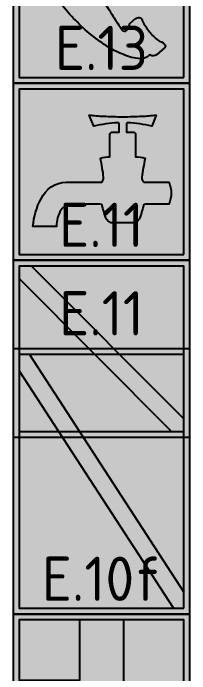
# Model space of a CAD drawing. Header units: metres. Extents: x -13 to 18, y 0 to 1289.
# Drawn here: x -5 to 5, y 646.63 to 683.96 of the extents above; entities that cross this region are included whole.
import ezdxf
from ezdxf.enums import TextEntityAlignment as Align

# ---------------------------------------------------------------- set-up
doc = ezdxf.new("R2010")
doc.units = ezdxf.units.M
doc.styles.add('NLCS-ISO', font='NLCS-ISO.ttf')

# ---------------------------------------------------------------- blocks, each defined once
blk = doc.blocks.new('SVV-VERKEERSTEKEN_E10F-SO')
h = blk.add_hatch(color=7)
h.dxf.hatch_style = 1
h.paths.add_polyline_path([(4.670000000000016, 0.3300000000000409), (4.670000000000016, 9.669999999999959), (-4.670000000000016, 9.669999999999959), (-4.670000000000016, 0.3300000000000409)], flags=16)
h.paths.add_polyline_path([(5, 0), (5, 10), (-5, 10), (-5, 0)])
h = blk.add_hatch(color=146)
h.dxf.hatch_style = 1
h.paths.add_polyline_path([(-1.25, 9.669999999999959), (-4.670000000000016, 9.669999999999959), (-4.670000000000015, 6.25), (-1.25, 6.250000000000057)], flags=17)
h = blk.add_hatch(color=7)
h.dxf.hatch_style = 1
h.paths.add_polyline_path([(1.25, 9.669999999999959), (-1.25, 9.669999999999959), (-1.25, 6.250000000000057), (-4.670000000000016, 6.25), (-4.670000000000016, 3.75), (-0.75, 3.750000000000057), (-0.75, 0.3300000000000409), (0.75, 0.3300000000000418), (0.75, 4.25), (4.670000000000016, 4.25), (4.670000000000016, 5.75), (1.249999999999972, 5.75)])
h = blk.add_hatch(color=146)
h.dxf.hatch_style = 1
h.paths.add_polyline_path([(1.249999999999972, 5.75), (4.670000000000016, 5.75), (4.670000000000016, 9.669999999999959), (1.25, 9.669999999999959)])
h = blk.add_hatch(color=146)
h.dxf.hatch_style = 1
h.paths.add_polyline_path([(0.7500000000000001, 0.3300000000000409), (4.670000000000016, 0.3300000000000409), (4.670000000000015, 4.25), (0.7500000000000001, 4.25)])
h = blk.add_hatch(color=146)
h.dxf.hatch_style = 1
h.paths.add_polyline_path([(-4.670000000000016, 3.75), (-4.670000000000016, 0.3300000000000414), (-0.7500000000000002, 0.3300000000000418), (-0.75, 3.750000000000057)], flags=17)
at = {"color": 146}
for p, q in [((-1.25, 9.669999999999959), (-1.25, 6.250000000000057)), ((1.25, 9.669999999999959), (1.249999999999972, 5.75)), ((-1.25, 6.250000000000057), (-4.670000000000016, 6.25)), ((4.670000000000016, 5.75), (1.25, 5.75)), ((0.75, 4.25), (0.75, 0.3300000000000409)), ((4.670000000000016, 4.25), (0.75, 4.25)), ((-0.7500000000000284, 3.750000000000057), (-4.670000000000016, 3.75)), ((-0.75, 3.75), (-0.75, 0.3300000000000409))]:
    blk.add_line(p, q, dxfattribs=at)
blk.add_lwpolyline([(5, 0), (5, 10), (-5, 10), (-5, 0)], close=True, dxfattribs=at)
at = {"color": 7}
blk.add_lwpolyline([(4.670000000000016, 0.3300000000000409), (4.670000000000016, 9.669999999999959), (-4.670000000000016, 9.669999999999959), (-4.670000000000016, 0.3300000000000409)], close=True, dxfattribs=at)
at = {"style": 'NLCS-ISO'}
blk.add_attdef('NR-RST', text='', height=2.5, dxfattribs=at).set_placement((0, 10), align=Align.BOTTOM_CENTER)
blk = doc.blocks.new('SVV-VERKEERSTEKEN_E11_RH-SO')
h = blk.add_hatch(color=7)
h.dxf.hatch_style = 1
h.paths.add_polyline_path([(4.670000000000016, 0.3300000000000409), (4.670000000000016, 14.66999999999996), (-4.670000000000016, 14.66999999999996), (-4.670000000000016, 0.3300000000000409)], flags=16)
h.paths.add_polyline_path([(5, 0), (5, 15), (-5, 15), (-5, 0)])
h = blk.add_hatch(color=7)
h.dxf.hatch_style = 1
h.paths.add_polyline_path([(4.073295674097153, 0.3300000000000409), (4.670000000000015, 0.3300000000000427), (4.670000000000015, 1.24613918987666), (-4.073295674097097, 14.66999999999996), (-4.670000000000016, 14.66999999999996), (-4.670000000000016, 13.75386081012334)])
h = blk.add_hatch(color=146)
h.dxf.hatch_style = 1
h.paths.add_polyline_path([(-4.073295674097096, 14.66999999999996), (4.670000000000016, 1.246139189876658), (4.670000000000016, 14.66999999999996)], flags=17)
h = blk.add_hatch(color=146)
h.dxf.hatch_style = 1
h.paths.add_polyline_path([(-4.670000000000016, 13.75386081012334), (-4.670000000000016, 0.3300000000000392), (4.073295674097153, 0.3300000000000409)])
at = {"color": 146}
for p, q in [((-4.073295674097096, 14.66999999999996), (4.670000000000016, 1.246139189876658)), ((-4.670000000000016, 13.75386081012334), (4.073295674097153, 0.3300000000000409))]:
    blk.add_line(p, q, dxfattribs=at)
blk.add_lwpolyline([(5, 0), (5, 15), (-5, 15), (-5, 0)], close=True, dxfattribs=at)
at = {"color": 7}
blk.add_lwpolyline([(4.670000000000016, 0.3300000000000409), (4.670000000000016, 14.66999999999996), (-4.670000000000016, 14.66999999999996), (-4.670000000000016, 0.3300000000000409)], close=True, dxfattribs=at)
at = {"style": 'NLCS-ISO'}
blk.add_attdef('NR-RST', text='', height=2.5, dxfattribs=at).set_placement((0, 15), align=Align.BOTTOM_CENTER)
blk = doc.blocks.new('SVV-VERKEERSTEKEN_E11_VK-SO')
h = blk.add_hatch(color=7)
h.dxf.hatch_style = 1
h.paths.add_polyline_path([(4.670000000000016, 0.3300000000000409), (4.670000000000016, 9.669999999999959), (-4.670000000000016, 9.669999999999959), (-4.670000000000016, 0.3300000000000409)], flags=16)
h.paths.add_polyline_path([(5, 0), (5, 10), (-5, 10), (-5, 0)])
h = blk.add_hatch(color=7)
h.dxf.hatch_style = 1
h.paths.add_polyline_path([(3.962893218813405, 0.3300000000000418), (4.670000000000017, 0.3300000000000392), (4.670000000000018, 1.037106781186536), (-3.962893218813462, 9.669999999999959), (-4.670000000000016, 9.669999999999959), (-4.670000000000016, 8.962893218813406)])
h = blk.add_hatch(color=146)
h.dxf.hatch_style = 1
h.paths.add_polyline_path([(-3.962893218813462, 9.669999999999959), (4.670000000000016, 1.037106781186539), (4.670000000000016, 9.669999999999959)], flags=17)
h = blk.add_hatch(color=146)
h.dxf.hatch_style = 1
h.paths.add_polyline_path([(-4.670000000000016, 8.962893218813406), (-4.670000000000016, 0.33000000000004), (3.962893218813406, 0.3300000000000409)], flags=17)
at = {"color": 146}
for p, q in [((-3.962893218813463, 9.669999999999959), (4.670000000000016, 1.037106781186537)), ((-4.670000000000016, 8.962893218813406), (3.962893218813406, 0.3300000000000409))]:
    blk.add_line(p, q, dxfattribs=at)
blk.add_lwpolyline([(5, 0), (5, 10), (-5, 10), (-5, 0)], close=True, dxfattribs=at)
at = {"color": 7}
blk.add_lwpolyline([(4.670000000000016, 0.3300000000000409), (4.670000000000016, 9.669999999999959), (-4.670000000000016, 9.669999999999959), (-4.670000000000016, 0.3300000000000409)], close=True, dxfattribs=at)
at = {"style": 'NLCS-ISO'}
blk.add_attdef('NR-RST', text='', height=2.5, dxfattribs=at).set_placement((0, 10), align=Align.BOTTOM_CENTER)
blk = doc.blocks.new('SVV-VERKEERSTEKEN_E13-SO')
h = blk.add_hatch(color=7)
h.dxf.hatch_style = 1
h.paths.add_polyline_path([(4.670000000000016, 0.3300000000000409), (4.670000000000016, 9.669999999999959), (-4.670000000000016, 9.669999999999959), (-4.670000000000016, 0.3300000000000409)], flags=16)
h.paths.add_polyline_path([(5, 0), (5, 10), (-5, 10), (-5, 0)])
h = blk.add_hatch(color=146)
h.dxf.hatch_style = 1
h.paths.add_polyline_path([(4.670000000000016, 0.3300000000000409), (4.670000000000016, 9.669999999999959), (-4.670000000000016, 9.669999999999959), (-4.670000000000016, 0.3300000000000409)])
edge = h.paths.add_edge_path(flags=16)
edge.add_arc((-2.207097621455274, 121.4115168619273), 113.3609564558196, 271.7250449669995, 272.2797843060496)
edge.add_arc((1.905779099906474, 18.10082138417316), 9.96842502814647, 272.2797843060136, 276.8843890532809)
edge.add_line((3.100657776540174, 8.204268323137057), (2.852116604548428, 7.575745048182853))
edge.add_arc((1.093629234305413, 0.00822046472458915), 7.769150928676142, 76.91817812169202, 87.1392402194787)
edge.add_arc((1.471456773971636, 7.710851504956969), 0.05769737430780478, 80.09733265624536, 179.9999999997804)
edge.add_line((1.413759399663832, 7.710851504957191), (1.413759399663832, 7.244531010742776))
edge.add_line((1.413759399663832, 7.244531010742776), (1.788759399663832, 7.244531010742776))
edge.add_arc((1.788759399664287, 7.103109654504806), 0.14142135623797, 1.8417267710901797e-10, 90.00000000018429, ccw=False)
edge.add_line((1.930180755902256, 7.103109654505261), (1.930180755902256, 5.853109654505261))
edge.add_arc((1.862533683398702, 3.804413010446141), 2.049813178267083, 72.84733034361608, 88.10880538836778, ccw=False)
edge.add_arc((14.34076716131075, 3.269495103944918), 12.13271248829061, 168.139841511511, 173.312490098083)
edge.add_arc((2.58244287095374, 4.648182207466395), 0.293837193457237, 173.3124900978514, 231.7755029751175)
edge.add_line((2.400632772125391, 4.417345936003585), (3.817299438791451, 4.417345936003585))
edge.add_arc((2.392930965305731, 3.792345936003585), 1.555458308107305, -23.691431363496008, 23.691431363495894, ccw=False)
edge.add_line((3.817299438791451, 3.167345936003585), (2.483966105459331, 3.167345936003585))
edge.add_arc((2.483966105459601, 3.057213076812593), 0.1101328591909922, 90.0000000001407, 165.0721221939707)
edge.add_arc((-7.584746402103196, 5.741536878434292), 10.31025896798635, 341.38464620963595, 345.0721221938274, ccw=False)
edge.add_arc((1.587409327727769, 2.652028918943149), 0.6317518432263441, 317.3474854810438, 341.38464620944137, ccw=False)
edge.add_arc((1.789209732772144, 2.466122289187359), 0.357371307358309, 276.4002236658675, 317.34748548133507, ccw=False)
edge.add_line((1.829046917182495, 2.110978304216133), (1.205426066331711, 2.110978304216133))
edge.add_line((1.205426066331711, 2.110978304216133), (0.5818052154809266, 2.110978304216133))
edge.add_arc((0.6216423998903682, 2.466122289189795), 0.3573713073606283, 222.6525145188534, 263.59977633432095, ccw=False)
edge.add_arc((0.8234428049347433, 2.652028918938877), 0.6317518432241186, 198.6153537902178, 222.6525145186153, ccw=False)
edge.add_arc((9.995598534766618, 5.741536878434292), 10.31025896798635, 194.9278778061726, 198.615353790364, ccw=False)
edge.add_arc((-0.07311397279617929, 3.057213076812593), 0.1101328591909923, 14.92787780602928, 89.99999999985934)
edge.add_line((-0.07311397279590892, 3.167345936003585), (-1.656447306129849, 3.167345936003585))
edge.add_arc((-1.662041325966124, 2.395414829238438), 0.7719513758324379, 89.58479699314017, 144.5662871274979)
edge.add_arc((-0.8403697990148544, 1.945333684356066), 1.705905641326739, 148.251701961247, 181.1138637274278)
edge.add_line((-2.545953088474562, 1.912171962051616), (-3.879286421808501, 1.912171962051616))
edge.add_arc((0.1449579330225448, 1.584329623461392), 4.037576405018467, 152.0601515979588, 175.3425811259559, ccw=False)
edge.add_arc((-1.937636623208407, 2.778230306980089), 1.64023494666747, 92.11682996783901, 154.8191142833471, ccw=False)
edge.add_line((-1.998222388534487, 4.417345936003585), (0.01021936053621175, 4.417345936003585))
edge.add_arc((-0.1715907382912273, 4.64818220746802), 0.2938371934579512, 308.2244970245471, 366.6875099018131)
edge.add_arc((-11.92991502864824, 3.269495103924783), 12.13271248829386, 6.68750990201095, 11.86015848858291)
edge.add_arc((0.5483184492638107, 3.804413010439353), 2.049813178273837, 91.8911946116005, 107.1526696563522, ccw=False)
edge.add_line((0.4806713767611654, 5.853109654505261), (0.4806713767611654, 7.103109654505261))
edge.add_arc((0.6220927329982258, 7.103109654505715), 0.1414213562370603, 90.00000000018417, 180.0000000001842, ccw=False)
edge.add_line((0.6220927329977712, 7.244531010742776), (0.9970927329977712, 7.244531010742776))
edge.add_line((0.9970927329977712, 7.244531010742776), (0.9970927329977712, 7.710851504957191))
edge.add_arc((0.9393953586899668, 7.710851504956969), 0.05769737430780442, 2.196170970164351e-10, 99.90266734375467)
edge.add_arc((1.31722289835619, 0.00822046472458915), 7.769150928676142, 92.8607597805213, 103.081821878308)
edge.add_line((-0.441264471886825, 7.575745048182853), (-0.6898056438767526, 8.204268323137057))
edge.add_arc((0.5050730327560382, 18.10082138415054), 9.9684250281239, 263.1156109467087, 267.7202156939759)
edge.add_arc((4.617949754117786, 121.4115168621152), 113.3609564560073, 267.7202156939537, 268.2749550330038)
h = blk.add_hatch(color=7)
h.dxf.hatch_style = 1
h.paths.add_polyline_path([(2.290604928311808, 4.682400791501251, -0.02257377039303971), (2.467062171510406, 5.763055237311164, 0.06668935035561896), (1.930180755902256, 5.853109654505261), (1.930180755902256, 7.103109654504806, 0.4142135623730954), (1.788759399664287, 7.244531010742776), (1.413759399663832, 7.244531010742776), (1.413759399663832, 7.71085150495697, -0.465790720043167), (1.481379277657638, 7.767689264612227, -0.0446273880030208), (2.852116604548429, 7.575745048182855), (3.100657776540175, 8.204268323137057, -0.02009408221987663), (2.302315510039576, 8.140286437835428, -0.002420511716348271), (1.205426066332026, 8.101935931370036, -0.002420511716343056), (0.1085366226250175, 8.140286437835284, -0.02009408221995175), (-0.6898056438767526, 8.204268323137056), (-0.4412644718868253, 7.575745048182854, -0.04462738800304972), (0.9294728550048609, 7.767689264612272, -0.4657907200377853), (0.9970927329977712, 7.71085150495697), (0.9970927329977712, 7.244531010742776), (0.6220927329982258, 7.244531010742776, 0.4142135623730954), (0.4806713767611654, 7.103109654505715), (0.4806713767611654, 5.853109654505261, 0.06668935035561896), (-0.05621003884880338, 5.763055237311163, -0.02257377039299319), (0.1202472043513507, 4.682400791503492, -0.2607741109768648), (0.01021936053621175, 4.417345936003585), (-1.998222388534486, 4.417345936003585, 0.2806273259545146), (-3.421998476700562, 3.476113225646665, 0.1019396867236188), (-3.8792864218085, 1.912171962051616), (-2.545953088474561, 1.912171962051616, -0.1443790762886924), (-2.291017121280673, 2.842961894426028, -0.2407760948913088), (-1.667635345802409, 3.167345936003585), (-0.07311397279617937, 3.167345936003585, -0.3398052505614872), (0.03330199650911325, 3.085583627572115, 0.01609103780929814), (0.2247423840986829, 2.450365343874377, 0.1052681735161803), (0.3588042421119582, 2.223985232669533, 0.1805918290492616), (0.581805215480926, 2.110978304216133), (1.205426066331711, 2.110978304216133), (1.829046917182495, 2.110978304216133, 0.1805918290437709), (2.052047890544494, 2.223985232663943, 0.1052681735208223), (2.186109748566015, 2.450365343878168, 0.01609103780920111), (2.377550136154311, 3.085583627572114, -0.3398052505614822), (2.483966105459601, 3.167345936003585), (3.817299438791451, 3.167345936003585, 0.2097437353945363), (3.817299438791451, 4.417345936003585), (2.400632772125391, 4.417345936003585, -0.2607741109748145)])
at = {"color": 146}
blk.add_lwpolyline([(5, 0), (5, 10), (-5, 10), (-5, 0)], close=True, dxfattribs=at)
at = {"color": 7}
blk.add_lwpolyline([(4.670000000000016, 0.3300000000000409), (4.670000000000016, 9.669999999999959), (-4.670000000000016, 9.669999999999959), (-4.670000000000016, 0.3300000000000409)], close=True, dxfattribs=at)
at = {"color": 146, "linetype": 'Continuous'}
blk.add_lwpolyline([(1.205426066331711, 8.101935931370008, 0.002420511716333818), (2.302315510032713, 8.14028643783513, 0.02009408222004899), (3.100657776540174, 8.204268323137057), (2.852116604548428, 7.575745048182853, 0.0446273880030497), (1.481379277656742, 7.767689264612272, 0.4657907200366249), (1.413759399663832, 7.710851504957191), (1.413759399663832, 7.244531010742776), (1.788759399663832, 7.244531010742776, -0.4142135623730958), (1.930180755902256, 7.103109654505261), (1.930180755902256, 5.853109654505261, -0.06668935035561895), (2.467062171510406, 5.763055237311164, 0.02257377039301463), (2.29060492831195, 4.682400791502459, 0.2607741109759203), (2.400632772125391, 4.417345936003585), (3.817299438791451, 4.417345936003585, -0.2097437353945363), (3.817299438791451, 3.167345936003585), (2.483966105459331, 3.167345936003585, 0.3398052505614883), (2.377550136154241, 3.08558362757185, -0.01609103780924994), (2.186109748565286, 2.450365343876001, -0.1052681735182341), (2.052047890547328, 2.223985232667019, -0.1805918290467924), (1.829046917182495, 2.110978304216133), (1.205426066331711, 2.110978304216133), (0.5818052154809266, 2.110978304216133, -0.1805918290467924), (0.3588042421142745, 2.223985232667019, -0.1052681735182341), (0.2247423840981355, 2.450365343876001, -0.01609103780924994), (0.03330199650918075, 3.08558362757185, 0.3398052505614883), (-0.07311397279590892, 3.167345936003585), (-1.656447306129849, 3.167345936003585, 0.2446128444316861), (-2.291017121280674, 2.842961894426026, 0.144379076288692), (-2.545953088474562, 1.912171962051616), (-3.879286421808501, 1.912171962051616), (-3.879286421808501, 1.912171962051616, -0.1019396867236223), (-3.421998476700537, 3.476113225646714, -0.2806273259545052), (-1.998222388534487, 4.417345936003585), (0.01021936053621175, 4.417345936003585, 0.2607741109759203), (0.1202472043514717, 4.682400791502459, 0.02257377039301463), (-0.05621003884880338, 5.763055237311164, -0.06668935035561895), (0.4806713767611654, 5.853109654505261), (0.4806713767611654, 7.103109654505261, -0.4142135623730958), (0.6220927329977712, 7.244531010742776), (0.9970927329977712, 7.244531010742776), (0.9970927329977712, 7.710851504957191, 0.4657907200366249), (0.9294728550048603, 7.767689264612272, 0.0446273880030497), (-0.441264471886825, 7.575745048182853), (-0.6898056438767526, 8.204268323137057, 0.02009408222004899), (0.1085366226288897, 8.14028643783513, 0.002420511716333818)], format="xyb", close=True, dxfattribs=at)
at = {"style": 'NLCS-ISO'}
blk.add_attdef('NR-RST', text='', height=2.5, dxfattribs=at).set_placement((0, 10), align=Align.BOTTOM_CENTER)
blk = doc.blocks.new('SVV-VERKEERSTEKEN_E14-SO')
h = blk.add_hatch(color=7)
h.dxf.hatch_style = 1
h.paths.add_polyline_path([(4.670000000000016, 0.3300000000000409), (4.670000000000016, 9.669999999999959), (-4.670000000000016, 9.669999999999959), (-4.670000000000016, 0.3300000000000409)], flags=16)
h.paths.add_polyline_path([(5, 0), (5, 10), (-5, 10), (-5, 0)])
h = blk.add_hatch(color=146)
h.dxf.hatch_style = 1
h.paths.add_polyline_path([(4.670000000000016, 0.3300000000000409), (4.670000000000016, 9.669999999999959), (-4.670000000000016, 9.669999999999959), (-4.670000000000016, 0.3300000000000409)])
edge = h.paths.add_edge_path(flags=16)
edge.add_arc((5.530657049935739, 10.4749580115263), 9.84352022295202, 210.4357743423653, 224.633286919265, ccw=False)
edge.add_arc((2.369224123767627, 8.416689226073625), 6.077545523931341, 195.591183596211, 208.8032817395133, ccw=False)
edge.add_arc((-1.285289224449825, 7.311835800501027), 2.262036312188956, 180.304103476097, 193.5144936772664, ccw=False)
edge.add_arc((-2.813463997911919, 7.277584575218597), 0.7341667710878665, 154.8591641133509, 178.2636698714566, ccw=False)
edge.add_arc((-2.934186069663256, 7.334239882132627), 0.6008114471991746, 131.1413135052801, 154.8591641135217, ccw=False)
edge.add_arc((-3.379524047107575, 7.820106781628395), 0.06017491904770264, 326.2833188613317, 392.2566284446569)
edge.add_arc((-3.086305121399668, 8.00516157562323), 0.2865564109093259, 137.9384665713882, 212.2566284455679, ccw=False)
edge.add_line((-3.299051987400162, 8.197133833098633), (-2.905583526624469, 8.63318216112566))
edge.add_arc((-2.798541509149295, 8.543089245211279), 0.1399097101816422, 69.92524618246051, 139.9140438136932, ccw=False)
edge.add_arc((-2.906536293673208, 8.362177266888214), 0.3491223822308181, 2.0357287805745727, 63.45587540944649, ccw=False)
edge.add_arc((-0.28306740012138, 9.848644331493224), 2.710446986692896, 212.9458270726794, 228.4248465827743)
edge.add_arc((1.806815284280477, 12.3868579032991), 5.997318677438612, 229.5804422572424, 236.4541784186926)
edge.add_arc((-1.686420720947384, 6.664655208144077), 0.7456016843777773, 64.06005483435268, 76.1014969652096, ccw=False)
edge.add_arc((-1.464359900794302, 7.121161162728089), 0.2379515150507899, -42.154384519385985, 64.06005483462633, ccw=False)
edge.add_line((-1.287957128002745, 6.9614646215432), (-1.57767193833206, 6.641442061997623))
edge.add_arc((-1.632119565293245, 6.697991498021939), 0.07850084583221202, 271.0443012980723, 313.91519293133115, ccw=False)
edge.add_arc((-1.60990437187133, 5.47928586593873), 1.140407244423205, 91.04430129791072, 100.8369060912298)
edge.add_arc((-1.359745852291564, 5.913759747484443), 0.8281713423506609, 124.1222183479308, 138.0812091572685)
edge.add_arc((-1.844020127097733, 6.348560973087268), 0.17734595945233, 138.0812091572067, 236.1152716983458)
edge.add_arc((-16.24087603226601, -15.08856135219797), 25.64550581070314, 55.422193492570216, 56.115271698414006, ccw=False)
edge.add_arc((38.3331806286719, 64.08663310493546), 70.51602016385777, 235.4221934925513, 236.235203437926)
edge.add_arc((-3.024003296534508, 2.225822744341952), 3.896186635112137, 42.4013098591322, 56.23520343797679, ccw=False)
edge.add_arc((-2.846632678781099, 2.043873655889715), 3.896186635108211, 32.30474386964062, 46.13863744848521, ccw=False)
edge.add_arc((60.04787327041166, 41.81141874113036), 70.51602016390892, 212.3047438696398, 213.1177538150145)
edge.add_arc((-20.49216087012792, -10.72753802806628), 25.64550581064493, 32.42467560918959, 33.11775381503338, ccw=False)
edge.add_arc((1.304832966877966, 3.118426481852575), 0.1773459594521305, 212.4246756090675, 310.4587381502065)
edge.add_arc((0.8825122003802165, 3.613622250424951), 0.8281713423523624, 310.4587381503121, 324.4177289596498)
edge.add_arc((0.4418053469287269, 3.37461533007093), 1.14040724441885, 347.7030412160855, 357.4956460094046)
edge.add_arc((1.659549262934137, 3.321354767615685), 0.07850084583292943, 134.6247543775776, 177.4956460108365, ccw=False)
edge.add_line((1.604405510490324, 3.377225595092114), (1.931706093586399, 3.658692179694299))
edge.add_arc((2.086856049396387, 3.478277616183465), 0.2379515150501172, 24.479892473068617, 130.6943318270809, ccw=False)
edge.add_arc((1.624840204495388, 3.267920649385277), 0.7456016843794668, 12.438450342658882, 24.479892473515804, ccw=False)
edge.add_arc((7.434192633322692, 6.614220969207685), 5.997318677443617, 212.0857688888552, 218.9595050503054)
edge.add_arc((4.843552990230061, 4.589690403785893), 2.710446986693681, 220.1151007247899, 235.5941202348848)
edge.add_arc((3.290722626840411, 2.00494839884079), 0.3491223822303015, 25.084071898058312, 86.50421852693017, ccw=False)
edge.add_arc((3.474327572742427, 2.10829848943209), 0.1399097101814935, -51.37409650585539, 18.61470112537728, ccw=False)
edge.add_line((3.561663811176913, 1.99899566028671), (3.115731489566315, 1.6167654436058))
edge.add_arc((2.929242342692984, 1.834334684840209), 0.2865564109086711, 236.2833188621405, 310.6014807363202, ccw=False)
edge.add_arc((2.736776420803514, 1.545926148065973), 0.06017491904727468, 56.28331886212171, 122.2566284454469)
edge.add_arc((2.262414464114299, 2.0034994123953), 0.6008114472021712, 293.6807831938961, 317.3986338021376, ccw=False)
edge.add_arc((2.208853545948088, 2.125625865112942), 0.7341667710861531, 270.27627743595673, 293.6807831940624, ccw=False)
edge.add_arc((2.282031496637719, 3.652431770329674), 2.262036312185038, 255.02545363048722, 268.23584383165655, ccw=False)
edge.add_arc((3.479643099013023, 7.277606987364102), 6.077545523932984, 239.7366655680621, 252.9487637113644, ccw=False)
edge.add_arc((5.617796844842819, 10.38556887564996), 9.843520222955663, 223.9066603883181, 238.1041729652179, ccw=False)
h = blk.add_hatch(color=7)
h.dxf.hatch_style = 1
edge = h.paths.add_edge_path()
edge.add_arc((5.530657049935739, 10.4749580115263), 9.84352022295202, 210.4357743423653, 224.633286919265, ccw=False)
edge.add_arc((2.369224123767627, 8.416689226073625), 6.077545523931341, 195.591183596211, 208.8032817395133, ccw=False)
edge.add_arc((-1.285289224449825, 7.311835800501027), 2.262036312188956, 180.304103476097, 193.5144936772664, ccw=False)
edge.add_arc((-2.813463997911919, 7.277584575218597), 0.7341667710878665, 154.8591641133509, 178.2636698714566, ccw=False)
edge.add_arc((-2.934186069663256, 7.334239882132627), 0.6008114471991746, 131.1413135052801, 154.8591641135217, ccw=False)
edge.add_arc((-3.379524047107575, 7.820106781628395), 0.06017491904770264, 326.2833188613317, 392.2566284446569)
edge.add_arc((-3.086305121399668, 8.00516157562323), 0.2865564109093259, 137.9384665713882, 212.2566284455679, ccw=False)
edge.add_line((-3.299051987400162, 8.197133833098633), (-2.905583526624469, 8.63318216112566))
edge.add_arc((-2.798541509149295, 8.543089245211279), 0.1399097101816422, 69.92524618246051, 139.9140438136932, ccw=False)
edge.add_arc((-2.906536293673208, 8.362177266888214), 0.3491223822308181, 2.0357287805745727, 63.45587540944649, ccw=False)
edge.add_arc((-0.28306740012138, 9.848644331493224), 2.710446986692896, 212.9458270726794, 228.4248465827743)
edge.add_arc((1.806815284280477, 12.3868579032991), 5.997318677438612, 229.5804422572424, 236.4541784186926)
edge.add_arc((-1.686420720947384, 6.664655208144077), 0.7456016843777773, 64.06005483435268, 76.1014969652096, ccw=False)
edge.add_arc((-1.464359900794302, 7.121161162728089), 0.2379515150507899, -42.154384519385985, 64.06005483462633, ccw=False)
edge.add_line((-1.287957128002745, 6.9614646215432), (-1.57767193833206, 6.641442061997623))
edge.add_arc((-1.632119565293245, 6.697991498021939), 0.07850084583221202, 271.0443012980723, 313.91519293133115, ccw=False)
edge.add_arc((-1.60990437187133, 5.47928586593873), 1.140407244423205, 91.04430129791072, 100.8369060912298)
edge.add_arc((-1.359745852291564, 5.913759747484443), 0.8281713423506609, 124.1222183479308, 138.0812091572685)
edge.add_arc((-1.844020127097733, 6.348560973087268), 0.17734595945233, 138.0812091572067, 236.1152716983458)
edge.add_arc((-16.24087603226601, -15.08856135219797), 25.64550581070314, 55.422193492570216, 56.115271698414006, ccw=False)
edge.add_arc((38.3331806286719, 64.08663310493546), 70.51602016385777, 235.4221934925513, 236.235203437926)
edge.add_arc((-3.024003296534508, 2.225822744341952), 3.896186635112137, 42.4013098591322, 56.23520343797679, ccw=False)
edge.add_arc((-2.846632678781099, 2.043873655889715), 3.896186635108211, 32.30474386964062, 46.13863744848521, ccw=False)
edge.add_arc((60.04787327041166, 41.81141874113036), 70.51602016390892, 212.3047438696398, 213.1177538150145)
edge.add_arc((-20.49216087012792, -10.72753802806628), 25.64550581064493, 32.42467560918959, 33.11775381503338, ccw=False)
edge.add_arc((1.304832966877966, 3.118426481852575), 0.1773459594521305, 212.4246756090675, 310.4587381502065)
edge.add_arc((0.8825122003802165, 3.613622250424951), 0.8281713423523624, 310.4587381503121, 324.4177289596498)
edge.add_arc((0.4418053469287269, 3.37461533007093), 1.14040724441885, 347.7030412160855, 357.4956460094046)
edge.add_arc((1.659549262934137, 3.321354767615685), 0.07850084583292943, 134.6247543775776, 177.4956460108365, ccw=False)
edge.add_line((1.604405510490324, 3.377225595092114), (1.931706093586399, 3.658692179694299))
edge.add_arc((2.086856049396387, 3.478277616183465), 0.2379515150501172, 24.479892473068617, 130.6943318270809, ccw=False)
edge.add_arc((1.624840204495388, 3.267920649385277), 0.7456016843794668, 12.438450342658882, 24.479892473515804, ccw=False)
edge.add_arc((7.434192633322692, 6.614220969207685), 5.997318677443617, 212.0857688888552, 218.9595050503054)
edge.add_arc((4.843552990230061, 4.589690403785893), 2.710446986693681, 220.1151007247899, 235.5941202348848)
edge.add_arc((3.290722626840411, 2.00494839884079), 0.3491223822303015, 25.084071898058312, 86.50421852693017, ccw=False)
edge.add_arc((3.474327572742427, 2.10829848943209), 0.1399097101814935, -51.37409650585539, 18.61470112537728, ccw=False)
edge.add_line((3.561663811176913, 1.99899566028671), (3.115731489566315, 1.6167654436058))
edge.add_arc((2.929242342692984, 1.834334684840209), 0.2865564109086711, 236.2833188621405, 310.6014807363202, ccw=False)
edge.add_arc((2.736776420803514, 1.545926148065973), 0.06017491904727468, 56.28331886212171, 122.2566284454469)
edge.add_arc((2.262414464114299, 2.0034994123953), 0.6008114472021712, 293.6807831938961, 317.3986338021376, ccw=False)
edge.add_arc((2.208853545948088, 2.125625865112942), 0.7341667710861531, 270.27627743595673, 293.6807831940624, ccw=False)
edge.add_arc((2.282031496637719, 3.652431770329674), 2.262036312185038, 255.02545363048722, 268.23584383165655, ccw=False)
edge.add_arc((3.479643099013023, 7.277606987364102), 6.077545523932984, 239.7366655680621, 252.9487637113644, ccw=False)
edge.add_arc((5.617796844842819, 10.38556887564996), 9.843520222955663, 223.9066603883181, 238.1041729652179, ccw=False)
at = {"color": 146}
blk.add_lwpolyline([(5, 0), (5, 10), (-5, 10), (-5, 0)], close=True, dxfattribs=at)
at = {"color": 7}
blk.add_lwpolyline([(4.670000000000016, 0.3300000000000409), (4.670000000000016, 9.669999999999959), (-4.670000000000016, 9.669999999999959), (-4.670000000000016, 0.3300000000000409)], close=True, dxfattribs=at)
at = {"color": 146, "linetype": 'Continuous'}
blk.add_lwpolyline([(-1.474169109937066, 3.559229499675439, -0.06202770107915404), (-2.956401907744294, 5.488504298863518, -0.05771260098291909), (-3.484691643099723, 6.783217527549368, -0.05770512386100454), (-3.547293675150286, 7.299829857276109, -0.102477909260315), (-3.478080385415524, 7.589491460732916, -0.1038596867698265), (-3.329470997805402, 7.786704489222757, 0.2960868220303728), (-3.328636159012603, 7.852222879268538, -0.3361397003259077), (-3.299051987400162, 8.197133833098633), (-2.905583526624469, 8.63318216112566, -0.3152450508732558), (-2.75051807908676, 8.674498823127578, -0.274601774806376), (-2.557634253082142, 8.37457903474251, 0.0676428494111497), (-2.081725073021516, 7.820997063502546, 0.0300013283202638), (-1.507325197764658, 7.38842773133274, -0.05258910306208928), (-1.360273047719602, 7.335139784398507, -0.4997504136303033), (-1.287957128002745, 6.9614646215432), (-1.57767193833206, 6.641442061997623, -0.1892723471385515), (-1.630688849156286, 6.619503691021691, 0.04275432112699931), (-1.824316898511825, 6.599355485003798, 0.06098301638710413), (-1.975981922319988, 6.467041663226155, 0.4559057611415347), (-1.942894730349508, 6.201335288623341, -0.003024133385349212), (-1.686413912129865, 6.02682641786987, 0.003547439980168426), (-0.8585614395233279, 5.464824420712375, -0.06043516499121251), (-0.1469035300451651, 4.85309646995438, -0.06043516499121251), (0.4464927913832071, 4.126082803250029, 0.003547439980168426), (0.9872186697411962, 3.284179313718596, -0.003024133385349212), (1.155135759938275, 3.023335285790836, 0.4559057611415347), (1.419912807798028, 2.983488645988018, 0.06098301638710413), (1.556048091715638, 3.131733077090757, 0.04275432112699931), (1.581123392945301, 3.32478488612378, -0.1892723471385515), (1.604405510490324, 3.377225595092114), (1.931706093586399, 3.658692179694299, -0.4997504136303033), (2.303417329021613, 3.576878507060428, -0.05258910306208928), (2.352941090906825, 3.428516324782777, 0.0300013283202638), (2.770734291098051, 2.843281085153649, 0.0676428494111497), (3.312010381383516, 2.353421165754753, -0.274601774806376), (3.606918121793569, 2.152958015911736, -0.3152450508732558), (3.561663811176913, 1.99899566028671), (3.115731489566315, 1.6167654436058, -0.3361397003259077), (2.770178713208225, 1.595979197368251, 0.2960868220303728), (2.704660323162898, 1.59681403616014, -0.1038596867698265), (2.503724760685145, 1.453277878958033, -0.102477909260315), (2.212393648356738, 1.391467629143335, -0.05770512386100454), (1.697544143491541, 1.467212602452946, -0.05771260098291909), (0.4167120716228965, 2.02832007227471, -0.06202770107915404)], format="xyb", close=True, dxfattribs=at)
at = {"style": 'NLCS-ISO'}
blk.add_attdef('NR-RST', text='', height=2.5, dxfattribs=at).set_placement((0, 10), align=Align.BOTTOM_CENTER)

msp = doc.modelspace()

# ---------------------------------------------------------------- block references
for name, p, values in [('SVV-VERKEERSTEKEN_E14-SO', (0, 680), {'NR-RST': 'E.14'}), ('SVV-VERKEERSTEKEN_E13-SO', (0, 670), {'NR-RST': 'E.13'}), ('SVV-VERKEERSTEKEN_E11_VK-SO', (0, 660), {'NR-RST': 'E.11'}), ('SVV-VERKEERSTEKEN_E11_RH-SO', (0, 650), {'NR-RST': 'E.11'}), ('SVV-VERKEERSTEKEN_E10F-SO', (0, 640), {'NR-RST': 'E.10f'})]:
    msp.add_blockref(name, p).add_auto_attribs(values)

doc.saveas('drawing.dxf')
